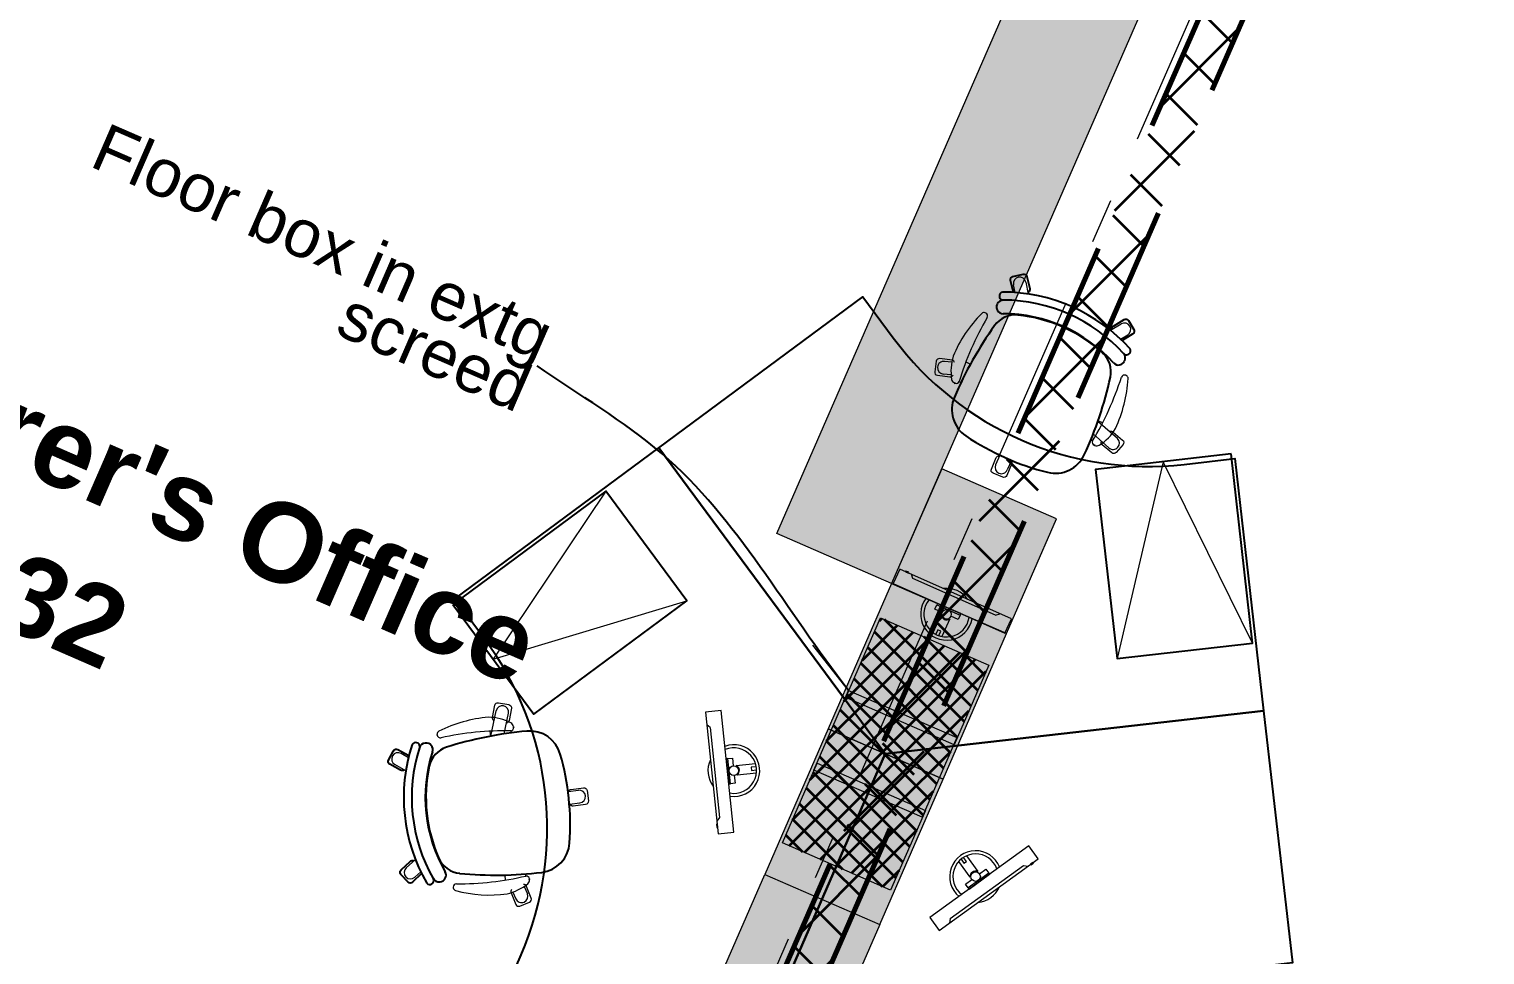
# Model space of a CAD drawing. Header units: millimetres. Extents: x -35034 to 431752, y -71616 to 25069.
# Drawn here: x 27292 to 31880, y -7851 to -4933 of the extents above; entities that cross this region are included whole.
import ezdxf
from ezdxf.enums import TextEntityAlignment as Align

# ---------------------------------------------------------------- set-up
doc = ezdxf.new("R2010")
doc.units = ezdxf.units.MM
doc.header["$MEASUREMENT"] = 0
doc.linetypes.add('Double Dashed', pattern=[1093.611073, 529.166651, -211.666656, 141.111112, -211.666656])
doc.linetypes.add('Long Dashed', pattern=[1058.333302, 634.99999, -423.333311])
for name, color, linetype in [('A-15-MG_Structural_Grid', 7, 'Continuous'), ('A-25-M_Wall_Int', 7, 'Continuous'), ('ArchiCAD Doors', 7, 'Continuous'), ('Demolished_A-25-M_Wall_Int', 7, 'Continuous'), ('New_A-35-M_FFE-Zone', 7, 'Continuous')]:
    doc.layers.add(name, color=color, linetype=linetype)
for name, color, linetype, lineweight, true_color in [('A-15-MG_Structural_Grid_Pen_No__163', 7, 'Continuous', 0, 0x750077), ('A-35-M_FFE_Loose_SIEMENS P2_Pen_No__251', 7, 'Continuous', 13, 0xe8e8e8), ('ArchiCAD Doors_Pen_No__23', 7, 'Continuous', 30, 0x2a2a2a), ('ArchiCAD Doors_Pen_No__63', 7, 'Continuous', 20, 0x606060)]:
    doc.layers.add(name, color=color, linetype=linetype, lineweight=lineweight, true_color=true_color)
for name, color, linetype, lineweight in [('A-35-M_FFE_Loose_SIEMENS P2_Pen_No__5', 7, 'Continuous', 25), ('A-35-M_FFE_Loose_SIEMENS P2_Pen_No__9', 7, 'Continuous', 13), ('A-95-H_Fill_Plan_FloorTrunking_Pen_No__1', 7, 'Continuous', 13), ('A-95-H_Fill_Plan_FloorTrunking_Pen_No__101', 252, 'Continuous', 15), ('ArchiCAD Doors_Pen_No__1', 7, 'Continuous', 13), ('ArchiCAD Doors_Pen_No__3', 7, 'Continuous', 18), ('Demolished_A-25-M_Wall_Int_Pen_No__175', 1, 'Continuous', 35), ('Demolished_A-25-M_Wall_Int_Pen_No__177', 1, 'Continuous', 70), ('New_A-95-H_Fill_Plan_FloorTrunking_Pen_No__1', 7, 'Continuous', 13), ('New_A-95-H_Fill_Plan_FloorTrunking_Pen_No__155', 5, 'Continuous', 35), ('New_A-95-P_Text_1_50_GA_Pen_No__1', 7, 'Continuous', 13), ('New_A-95-P_Text_1_50_GA_Pen_No__155', 5, 'Continuous', 35), ('New_A-95-P_Text_1_50_GA_Pen_No__85', 8, 'Continuous', 20), ('New_ArchiCAD Zone Stamps_Pen_No__6', 7, 'Continuous', 35)]:
    doc.layers.add(name, color=color, linetype=linetype, lineweight=lineweight)
doc.styles.add('GENERATED_STYLE_2', font='')
doc.styles.add('GENERATED_STYLE_3', font='')
doc.styles.add('GENERATED_STYLE_4', font='')
doc.styles.get('GENERATED_STYLE_2').set_extended_font_data('Arial', bold=True)
doc.styles.get('GENERATED_STYLE_3').set_extended_font_data('Arial')
doc.styles.get('GENERATED_STYLE_4').set_extended_font_data('Swis721 BT')
doc.dimstyles.new('GENERATED_STYLE__3', dxfattribs={"dimtxt": 0.18, "dimasz": 182.4, "dimexe": 0.18, "dimexo": 0.0625, "dimgap": 0.09, "dimtad": 0, "dimtih": 1, "dimtoh": 1, "dimdec": 4, "dimzin": 0, "dimdsep": 46, "dimcen": 0.09, "dimadec": 0, "dimazin": 0, "dimtfac": 1, "dimtdec": 4, "dimtmove": 0, "dimatfit": 3, "dimldrblk": 'ARROWHEAD_5', "dimfxl": 1, "dimtolj": 1, "dimtzin": 0, "dimarcsym": 0})
pattern_1 = [(45, (0, 0), (-35.35534, 35.35534), []), (135, (0, 0), (35.35534, 35.35534), [])]

# ---------------------------------------------------------------- blocks, each defined once
blk = doc.blocks.new('Lecturer_s Office_INB 3241_22_3', base_point=(27175.7, -7212.9))
at = {"layer": 'New_ArchiCAD Zone Stamps_Pen_No__6'}
for tag, height, style, p in [('ROOM_NAME', 250, 'GENERATED_STYLE_2', (26392.5, -5674.9)), ('zoneNameLine2', 250, 'GENERATED_STYLE_2', (26204.1, -6107.1)), ('ROOM_NUMBER', 200, 'GENERATED_STYLE_3', (26015.6, -6527.8)), ('measuredAreaCode', 200, 'GENERATED_STYLE_3', (25858.6, -6887.9)), ('DUMMY_649', 200, 'GENERATED_STYLE_3', (26166, -7021.9)), ('DUMMY_650', 200, 'GENERATED_STYLE_3', (26776.5, -7288.1)), ('DUMMY_651', 133.3, 'GENERATED_STYLE_3', (27055.8, -7394.7))]:
    blk.add_attdef(tag, text='', height=height, rotation=336.4404, dxfattribs=dict(at, style=style)).set_placement(p, align=Align.TOP_LEFT)
blk = doc.blocks.new('Door with Sidelight on Side 2 19_3')
at = {"layer": 'ArchiCAD Doors_Pen_No__1', "linetype": 'Continuous'}
for p, q in [((-1036.5, 0), (-1036.5, -15)), ((1036.5, 0), (1036.5, -15)), ((-1036.5, -15), (-1036.5, -115)), ((1036.5, -15), (1036.5, -115)), ((-1036.5, -115), (-1036.5, -130)), ((1036.5, -115), (1036.5, -130))]:
    blk.add_line(p, q, dxfattribs=at)
at = {"layer": 'ArchiCAD Doors_Pen_No__23', "linetype": 'Continuous'}
for p, q in [((-1026.5, 0), (-1036.5, 0)), ((-1036.5, 0), (-1036.5, -130)), ((-960.5, 0), (-1026.5, 0)), ((-1026.5, 0), (-1026.5, -130)), ((-48.5, 0), (-960.5, 0)), ((-960.5, 0), (-960.5, -130)), ((-960.5, -130), (-960.5, 0)), ((-48.5, -130), (-48.5, 0)), ((63.5, 0), (-48.5, 0)), ((-48.5, 0), (-48.5, -130)), ((63.5, -130), (63.5, 0)), ((1026.5, 0), (960.5, 0)), ((960.5, 0), (960.5, -130)), ((1026.5, 0), (1036.5, 0)), ((1026.5, -130), (1026.5, 0)), ((1036.5, 0), (1036.5, -130)), ((-1026.5, -130), (-1036.5, -130)), ((-1026.5, -130), (-960.5, -130)), ((-960.5, -130), (-48.5, -130)), ((-48.5, -130), (63.5, -130)), ((960.5, -130), (1026.5, -130)), ((1026.5, -130), (1036.5, -130))]:
    blk.add_line(p, q, dxfattribs=at)
at = {"layer": 'ArchiCAD Doors_Pen_No__3', "linetype": 'Continuous'}
blk.add_line((960.5, 0), (960.5, 896.9), dxfattribs=at)
at = {"layer": 'ArchiCAD Doors_Pen_No__63', "linetype": 'Continuous'}
blk.add_arc((960.5, 0), 896.9, 90, 180, dxfattribs=at)
blk = doc.blocks.new('Wall_17_3', base_point=(47956.6, -10857.6))
at = {"layer": 'ArchiCAD Doors', "color": 251, "linetype": 'Continuous', "lineweight": 20, "true_color": 0x606060, "zscale": 1000, "rotation": 156.4404149440987}
blk.add_blockref('Door with Sidelight on Side 2 19_3', (32653, -4326.3), dxfattribs=at)
blk = doc.blocks.new('Wall_91_3', base_point=(27940.2, -11864.4))
at = {"layer": 'Demolished_A-25-M_Wall_Int_Pen_No__175', "linetype": 'Continuous'}
h = blk.add_hatch(dxfattribs=at)
h.set_pattern_fill('Concrete_Block_0003', color=256, style=0, pattern_type=2)
h.set_pattern_definition([(45, (0, 0), (-91.9239, 91.9239), []), (135, (0, 0), (91.9239, 91.9239), [])])
h.paths.add_polyline_path([(31507, -3684.8), (27940.2, -11864.4), (27954, -11870.4), (28045.6, -11910.4), (28059.4, -11916.4), (31626.1, -3736.7), (31612.4, -3730.7), (31520.7, -3690.8)])
at = {"layer": 'Demolished_A-25-M_Wall_Int_Pen_No__177', "linetype": 'Long Dashed', "flags": 128}
for points in [[(31507, -3684.8), (27940.2, -11864.4)], [(28059.4, -11916.4), (31626.1, -3736.7)]]:
    blk.add_lwpolyline(points, dxfattribs=at)
blk = doc.blocks.new('Standard grid marker')
at = {"layer": 'A-15-MG_Structural_Grid_Pen_No__163', "linetype": 'Double Dashed'}
blk.add_line((1000, 0), (29726, 0), dxfattribs=at)
at = {"layer": 'A-15-MG_Structural_Grid_Pen_No__163', "style": 'GENERATED_STYLE_4'}
for tag, p in [('AC_MarkerText_1_0', (-500, 41.2)), ('AC_MarkerText_1_1', (31226, 41.2))]:
    blk.add_attdef(tag, text='', height=350, rotation=90, dxfattribs=at).set_placement(p, align=Align.MIDDLE_CENTER)
blk = doc.blocks.new('ARROWHEAD_5')
at = {"color": 0, "linetype": 'Continuous', "lineweight": 0}
blk.add_line((0, 0), (-1, 0), dxfattribs=at)
blk.add_solid([(-1, 0.2679), (0, 0), (-1, -0.2679), (-1, 0.2679)], dxfattribs=at)

msp = doc.modelspace()

# ---------------------------------------------------------------- hatches: boundary and pattern name
at = {"layer": 'A-95-H_Fill_Plan_FloorTrunking_Pen_No__101', "linetype": 'Continuous', "lineweight": 0, "true_color": 0x727272}
for points in [[(30009.8, -6680.7), (29647.8, -6522.8), (30839.3, -3790.2), (31201.4, -3948.1)], [(30167.7, -6318.6), (30009.8, -6680.7), (30371.9, -6838.6), (30529.8, -6476.5)], [(30172.1, -7296.9), (30371.9, -6838.6), (30009.8, -6680.7), (29810, -7139)], [(29972.2, -7755.2), (30172.1, -7296.9), (29810, -7139), (29610.1, -7597.4)], [(29050.6, -8880.7), (29610.1, -7597.4), (29972.2, -7755.2), (29412.6, -9038.5)]]:
    msp.add_hatch(color=8, dxfattribs=at).paths.add_polyline_path(points)
at = {"layer": 'New_A-95-H_Fill_Plan_FloorTrunking_Pen_No__155', "linetype": 'Continuous'}
h = msp.add_hatch(dxfattribs=at)
h.set_pattern_fill('Grid_5x5_Diagonal_0003', color=256, style=0, pattern_type=2)
h.set_pattern_definition(pattern_1)
h.paths.add_polyline_path([(30206.6, -7188.7), (29865.8, -7040.1), (29975.3, -6788.9), (30316.1, -6937.5)])
h = msp.add_hatch(dxfattribs=at)
h.set_pattern_fill('Grid_5x5_Diagonal_0003', color=256, style=0, pattern_type=2)
h.set_pattern_definition(pattern_1)
h.paths.add_polyline_path([(30006.7, -7647), (29666, -7498.4), (29775.5, -7247.3), (30116.2, -7395.9)])
at = {"layer": 'New_A-95-P_Text_1_50_GA_Pen_No__155', "linetype": 'Continuous'}
h = msp.add_hatch(dxfattribs=at)
h.set_pattern_fill('Grid_5x5_Diagonal_0003', color=256, style=0, pattern_type=2)
h.set_pattern_definition(pattern_1)
h.paths.add_polyline_path([(30106, -7417.4), (29764.9, -7269), (29874.2, -7017.8), (30215.1, -7166)])

# ---------------------------------------------------------------- linework, layer by layer
at = {"layer": 'A-35-M_FFE_Loose_SIEMENS P2_Pen_No__251', "linetype": 'Continuous'}
for p, q in [((30077.1, -6664.8), (30072, -6651.6)), ((30337.5, -6780.8), (30077.1, -6664.8)), ((30337.5, -6780.8), (30350.7, -6775.7)), ((29438, -7135), (29427, -7126.1)), ((29438, -7135), (29467.8, -7418.4)), ((29467.8, -7418.4), (29458.9, -7429.4)), ((30194.5, -7736.8), (30425.1, -7569.3)), ((30425.1, -7569.3), (30439.1, -7571.5)), ((30194.5, -7736.8), (30192.3, -7750.8))]:
    msp.add_line(p, q, dxfattribs=at)
at = {"layer": 'A-35-M_FFE_Loose_SIEMENS P2_Pen_No__251', "linetype": 'Continuous', "flags": 128}
for points in [[(30387.2, -6792), (30035.5, -6635.4), (30015.2, -6681), (30366.9, -6837.6)], [(30063.9, -6645.3), (30054.8, -6641.2), (30053.8, -6643.5), (30062.9, -6647.6)], [(30227.6, -6775.6), (30154.5, -6743.1), (30152.4, -6747.6), (30225.5, -6780.2)], [(29422.8, -7086.3), (29463.1, -7469.2), (29512.8, -7464), (29472.6, -7081.1)], [(29488.5, -7232.8), (29496.9, -7312.3), (29501.8, -7311.8), (29493.5, -7232.2)], [(29457.5, -7439.6), (29458.5, -7449.6), (29461, -7449.3), (29459.9, -7439.4)], [(30159.9, -7774.3), (30471.4, -7548), (30442, -7507.6), (30130.6, -7733.9)], [(30448.6, -7567.7), (30456.7, -7561.8), (30455.2, -7559.8), (30447.2, -7565.7)], [(30253.9, -7644.2), (30318.7, -7597.2), (30315.7, -7593.2), (30251, -7640.2)]]:
    msp.add_lwpolyline(points, close=True, dxfattribs=at)
for points in [[(30140.7, -6835.5), (30165.5, -6779.7, 0.565741), (30192.9, -6792), (30168.1, -6847.7)], [(29583.8, -7278.1), (29523.1, -7284.4, 0.565741), (29520, -7254.6), (29580.7, -7248.2)], [(30245.5, -7539.1), (30281.4, -7588.4, 0.565741), (30257.1, -7606.1), (30221.2, -7556.7)]]:
    msp.add_lwpolyline(points, format="xyb", dxfattribs=at)
for points in [[(30169.2, -6771.5), (30146.3, -6761.3), (30152.4, -6747.6), (30225.5, -6780.2), (30219.4, -6793.9), (30196.6, -6783.7)], [(30158.4, -6844.9), (30164.9, -6830.3), (30155.7, -6826.3), (30149.3, -6840.8)], [(29514.1, -7285.4), (29516.8, -7310.2), (29501.8, -7311.8), (29493.5, -7232.2), (29508.4, -7230.7), (29511, -7255.5)], [(29583.1, -7258), (29567.2, -7259.7), (29568.3, -7269.6), (29584.2, -7268)], [(30228.5, -7549.7), (30237.9, -7562.6), (30246, -7556.7), (30236.6, -7543.8)], [(30286.7, -7595.7), (30306.9, -7581), (30315.7, -7593.2), (30251, -7640.2), (30242.2, -7628), (30262.4, -7613.4)]]:
    msp.add_lwpolyline(points, dxfattribs=at)
at = {"layer": 'A-35-M_FFE_Loose_SIEMENS P2_Pen_No__251', "linetype": 'Continuous'}
for centre in [(30182.9, -6777.6), (29512.6, -7270.5), (30274.5, -7604.5)]:
    msp.add_circle(centre, 15, dxfattribs=at)
for centre, radius, start, end in [((30182.9, -6777.6), 81.6, 35.0522, 96.9479), ((30182.9, -6777.6), 81.6, 141.8159, 350.1841), ((30182.9, -6777.6), 71.6, 139.7844, 352.2156), ((29512.6, -7270.5), 81.6, 261.8159, 110.1841), ((29512.6, -7270.5), 71.6, 259.7844, 112.2156), ((29512.6, -7270.5), 81.6, 155.0522, 216.9479), ((30274.5, -7604.5), 81.6, 21.8159, 230.1841), ((30274.5, -7604.5), 71.6, 19.7844, 232.2156), ((30274.5, -7604.5), 81.6, 275.0522, 336.9479)]:
    msp.add_arc(centre, radius, start, end, dxfattribs=at)
at = {"layer": 'A-35-M_FFE_Loose_SIEMENS P2_Pen_No__5', "linetype": 'Continuous'}
for p, q in [((30342.6, -5799.5), (30342.2, -5800.5)), ((30207.6, -6048.3), (30209.6, -6049.2)), ((30650, -6245.3), (30648.1, -6244.4)), ((28818, -7132.1), (28818.2, -7134.2)), ((28868.6, -7613.7), (28868.4, -7611.6)), ((28585.6, -7621.2), (28586.7, -7621.1))]:
    msp.add_line(p, q, dxfattribs=at)
at = {"layer": 'A-35-M_FFE_Loose_SIEMENS P2_Pen_No__5', "linetype": 'Continuous', "flags": 128}
for points in [[(30393.6, -5763.1), (30384.5, -5725, -0.414214), (30391.9, -5712.9), (30424, -5705.2, -0.414214), (30436.1, -5712.6), (30445.2, -5750.8, -0.339096), (30440.3, -5761.9)], [(30704.2, -5879.3, -0.312027), (30708.8, -5868.9), (30742.3, -5848.3, -0.414214), (30756.1, -5851.7), (30773.3, -5879.8, -0.414214), (30770, -5893.6), (30736.5, -5914.1, -0.021405), (30735.8, -5914.5)], [(30207.7, -6093, 0.360038), (30243.9, -6215.3)], [(28473.9, -7268.1, -0.312027), (28462.6, -7269.4), (28428.1, -7250.6, -0.414214), (28424.1, -7237), (28439.9, -7208, -0.414214), (28453.4, -7204), (28487.9, -7222.8, -0.021405), (28488.7, -7223.2)], [(28907.3, -7591.3, 0.360038), (28995.1, -7498.7)], [(28528.6, -7595.2), (28500.1, -7622.2, -0.414214), (28486, -7621.8), (28463.3, -7597.8, -0.414214), (28463.7, -7583.7), (28492.2, -7556.7, -0.339096), (28504.3, -7555.4)]]:
    msp.add_lwpolyline(points, format="xyb", dxfattribs=at)
for points in [[(30932.1, -6305.1), (31091.8, -6286.9), (31182.3, -7081.8), (29990, -7217.5), (29276.3, -6252.8), (29919.4, -5777), (30015.1, -5906.3, 0.267949)], [(28728.8, -6857.9), (28633.2, -6728.6), (29276.3, -6252.8), (29990, -7217.5), (29511.4, -8318), (28777.8, -7998.9), (28841.9, -7851.5, 0.267949)], [(30309.1, -8489.6), (30245, -8637), (29511.4, -8318), (29990, -7217.5), (31182.3, -7081.8), (31272.8, -7876.7), (31113, -7894.9, 0.267949)]]:
    msp.add_lwpolyline(points, format="xyb", close=True, dxfattribs=at)
for points in [[(31079.5, -6272.3), (30652.3, -6320.9), (30720.2, -6917.1), (31147.4, -6868.4)], [(28626.6, -6746.6), (28882.4, -7092.3), (29364.7, -6735.4), (29109, -6389.7)]]:
    msp.add_lwpolyline(points, close=True, dxfattribs=at)
at = {"layer": 'A-35-M_FFE_Loose_SIEMENS P2_Pen_No__5', "linetype": 'Continuous'}
for centre, radius, start, end in [((30362.3, -5774.6), 12.9, 102.9801, 256.9654), ((30359.2, -6303.2), 541.3, 42.017, 89.9831), ((30361.4, -5809), 21, 156, 269.7427), ((30362.4, -5808.9), 21.9, 89.0286, 154.406), ((30358.8, -6304), 517.1, 42.3474, 89.6527), ((31302.7, -6560.5), 1190.7, 144.4064, 156.8821), ((30399.6, -5914.1), 80, 84.0671, 144.4064), ((30359.2, -6303.2), 473.2, 42.2537, 89.7464), ((30359.2, -6303.2), 471.3, 47.9329, 84.0671), ((30621.3, -6012.8), 80, 347.5936, 47.9329), ((30725.4, -5969.9), 21, 336, 42.3082), ((30749.9, -5947.1), 12.9, 235.0347, 29.0199), ((30725, -5970.9), 21, 222.2573, 336), ((29536.6, -5774.2), 1190.7, 335.118, 347.5936), ((30702, -5533.2), 821.7, 236.1166, 255.8834), ((30526, -6233.1), 100, 255.8834, 335.118), ((28966.7, -8331.9), 1190.7, 95.118, 107.5936), ((28869.4, -7245.6), 100, 15.8834, 95.118), ((29013.6, -7355), 541.3, 162.017, 209.9831), ((29014.5, -7354.9), 517.1, 162.3474, 209.6527), ((28509.8, -7194.6), 12.9, 355.0347, 149.0199), ((28541.8, -7204.5), 21, 96, 162.3082), ((28542.9, -7204.4), 21, 342.2573, 96), ((28631, -7273.2), 80, 107.5936, 167.9329), ((29013.5, -7355), 473.2, 162.2537, 209.7464), ((28175.3, -7443.1), 821.7, 356.1166, 15.8834), ((29013.6, -7355), 471.3, 167.9329, 204.0671), ((28656.4, -7514.5), 80, 204.0671, 264.4064), ((28554.2, -7616.6), 12.9, 222.9801, 16.9654), ((28583.9, -7599.3), 21.9, 209.0286, 274.406), ((28584.5, -7600.2), 21, 276, 29.7427), ((28764.6, -6409.2), 1190.7, 264.4064, 276.8821)]:
    msp.add_arc(centre, radius, start, end, dxfattribs=at)
at = {"layer": 'A-35-M_FFE_Loose_SIEMENS P2_Pen_No__9', "linetype": 'Continuous'}
for p, q in [((30441.7, -5768.3), (30433.4, -5730.2)), ((30399.7, -5763.5), (30394.3, -5738.7)), ((30306.7, -5827.9), (30305, -5827.1)), ((30699.2, -5882.2), (30733.6, -5862.1)), ((30731, -5909.9), (30753.8, -5896.6)), ((30199.2, -5983), (30176.6, -5980.5)), ((30243.8, -5982.3), (30258.3, -5988.8)), ((30197.2, -6023), (30172.2, -6020.2)), ((30222.8, -6044.1), (30228.6, -6046.7)), ((30747.5, -6024.1), (30749.2, -6024.9)), ((30660, -6168.5), (30721.2, -6222.9)), ((30674.8, -6174.2), (30660.3, -6167.8)), ((30643, -6231.2), (30637.1, -6228.6)), ((30645.1, -6208.7), (30694.6, -6252.8)), ((30350.9, -6276.1), (30337.5, -6306.5)), ((30387.4, -6292.3), (30374.1, -6322.6)), ((30865.9, -6296.6), (30720.2, -6917.1)), ((31147.4, -6868.4), (30865.9, -6296.6)), ((29109, -6389.7), (28754.5, -6919.4)), ((28754.5, -6919.4), (29364.7, -6735.4)), ((28746.4, -7161.8), (28763.1, -7081.6)), ((28788.8, -7154.6), (28802.2, -7089.7)), ((28577.7, -7158.2), (28577.5, -7156.3)), ((28744.1, -7146.2), (28745.7, -7161.9)), ((28809.3, -7145.2), (28810, -7151.6)), ((28487.1, -7229.6), (28464.1, -7216.5)), ((28478.9, -7271), (28444.3, -7251.3)), ((28990, -7336), (29022.9, -7332.4)), ((28994.2, -7375.8), (29027.3, -7372.1)), ((28509.1, -7551), (28480.2, -7577.2)), ((28525.9, -7589.7), (28507.2, -7606.8)), ((28793.4, -7615.3), (28791.7, -7599.5)), ((28857.4, -7602.7), (28856.7, -7596.3)), ((28628.2, -7638.1), (28628.4, -7640)), ((28816.2, -7653.7), (28825.4, -7674.5)), ((28851.9, -7635.3), (28862, -7658.4))]:
    msp.add_line(p, q, dxfattribs=at)
at = {"layer": 'A-35-M_FFE_Loose_SIEMENS P2_Pen_No__9', "linetype": 'Continuous', "flags": 128}
for points in [[(30393.6, -5763.1), (30384.5, -5725, -0.414214), (30391.9, -5712.9), (30424, -5705.2, -0.414214), (30436.1, -5712.6), (30445.2, -5750.8, -0.339096), (30440.3, -5761.9)], [(30704.2, -5879.3, -0.312027), (30708.8, -5868.9), (30742.3, -5848.3, -0.414214), (30756.1, -5851.7), (30773.3, -5879.8, -0.414214), (30770, -5893.6), (30736.5, -5914.1, -0.021405), (30735.8, -5914.5)], [(30208.5, -5984, 0.292825), (30200.3, -5977), (30161.4, -5971.6, 0.414214), (30150.2, -5980.1), (30145.6, -6012.8, 0.414214), (30154.1, -6024.1), (30193, -6029.5, 0.333583), (30203.6, -6023.7)], [(30697.2, -6201.6, -0.292825), (30707.9, -6203), (30737.9, -6228.3, -0.414214), (30739.1, -6242.3), (30717.8, -6267.6, -0.414214), (30703.8, -6268.8), (30673.7, -6243.5, -0.333583), (30671, -6231.8)], [(30386.7, -6293.9, -0.272712), (30388.1, -6304), (30373.1, -6340.3, -0.414214), (30360, -6345.7), (30329.5, -6333, -0.414214), (30324.1, -6319.9), (30339.1, -6283.7, -0.353143), (30350.2, -6277.7)], [(28756.5, -7113.1, -0.292825), (28752.4, -7103.1), (28759.3, -7064.5, -0.414214), (28770.9, -7056.4), (28803.4, -7062.2, -0.414214), (28811.5, -7073.8), (28804.6, -7112.4, -0.333583), (28795.8, -7120.6)], [(28473.9, -7268.1, -0.312027), (28462.6, -7269.4), (28428.1, -7250.6, -0.414214), (28424.1, -7237), (28439.9, -7208, -0.414214), (28453.4, -7204), (28487.9, -7222.8, -0.021405), (28488.7, -7223.2)], [(28991.8, -7335.8, -0.272712), (28999.8, -7329.5), (29038.7, -7324.4, -0.414214), (29049.9, -7333), (29054.2, -7365.8, -0.414214), (29045.6, -7377), (29006.7, -7382.1, -0.353143), (28996, -7375.6)], [(28528.6, -7595.2), (28500.1, -7622.2, -0.414214), (28486, -7621.8), (28463.3, -7597.8, -0.414214), (28463.7, -7583.7), (28492.2, -7556.7, -0.339096), (28504.3, -7555.4)], [(28812.5, -7645, 0.292825), (28810.5, -7655.7), (28825.3, -7692, 0.414214), (28838.3, -7697.5), (28868.9, -7685.1, 0.414214), (28874.4, -7672.1), (28859.6, -7635.7, 0.333583), (28849.3, -7629.5)]]:
    msp.add_lwpolyline(points, format="xyb", dxfattribs=at)
at = {"layer": 'A-35-M_FFE_Loose_SIEMENS P2_Pen_No__9', "linetype": 'Continuous'}
for centre, radius, start, end in [((30413.8, -5734.4), 20, 102.2881, 192.2881), ((30413.8, -5734.4), 20, 12.2881, 102.2881), ((30300.9, -5836.2), 10, 66, 135.2574), ((30358.8, -6304), 517.1, 42.3474, 89.6527), ((30596.2, -6128.9), 425.8, 135.2574, 157.2711), ((31110.7, -6312.7), 927.7, 149.5186, 163.1737), ((30302.6, -5837), 10, 329.5186, 66), ((30743.7, -5879.3), 20, 30.2881, 120.2881), ((30743.7, -5879.3), 20, 300.2881, 30.2881), ((30174.4, -6000.4), 20, 173.7119, 263.7119), ((30174.4, -6000.4), 20, 83.7119, 173.7119), ((30363.9, -6011), 167, 163.7807, 188.9386), ((30215.3, -6033.4), 16.8, 192.3729, 242.8016), ((30213.6, -6040), 10, 246, 336), ((29850.5, -5751.6), 926.3, 328.8159, 342.4919), ((30328.4, -6010), 427.5, 334.7731, 356.6986), ((30743.5, -6033.3), 10, 66, 162.4815), ((30745.2, -6034), 10, 356.7427, 66), ((30587.1, -6117.8), 148.1, 301.4184, 329.8624), ((30652.5, -6235.1), 10.3, 157.6812, 244.3188), ((30707.9, -6237.9), 20, 318.2881, 48.2881), ((30656.1, -6231.6), 15, 246, 302.8256), ((30707.9, -6237.9), 20, 228.2881, 318.2881), ((30355.8, -6314.5), 20, 156.2881, 246.2881), ((30355.8, -6314.5), 20, 246.2881, 336.2881), ((28775, -7528.2), 427.5, 94.7731, 116.6986), ((28739.1, -7250.3), 148.1, 61.4184, 89.8624), ((28782.7, -7085.7), 20, 78.2881, 168.2881), ((28782.7, -7085.7), 20, 348.2881, 78.2881), ((28587.5, -7155.3), 10, 116.7427, 186), ((28790.2, -8071.3), 926.3, 88.8159, 102.4919), ((28807.9, -7135), 10.3, 277.6812, 4.3188), ((28803.1, -7133.6), 15, 6, 62.8256), ((29014.5, -7354.9), 517.1, 162.3474, 209.6527), ((28587.7, -7157.2), 10, 186, 282.4815), ((28454.2, -7233.9), 20, 150.2881, 240.2881), ((28454.2, -7233.9), 20, 60.2881, 150.2881), ((29025.1, -7352.2), 20, 6.2881, 96.2881), ((29025.1, -7352.2), 20, 276.2881, 6.2881), ((28493.7, -7592), 20, 132.2881, 222.2881), ((28493.7, -7592), 20, 222.2881, 312.2881), ((28646, -6699.4), 927.7, 269.5186, 283.1737), ((28858.5, -7612.6), 10, 6, 96), ((28851.9, -7614.5), 16.8, 312.3729, 2.8016), ((28638.1, -7637.1), 10, 89.5186, 186), ((28638.3, -7638.9), 10, 186, 255.2574), ((28744.1, -7236.8), 425.8, 255.2574, 277.2711), ((28758.2, -7497), 167, 283.7807, 308.9386), ((28843.7, -7666.4), 20, 293.7119, 23.7119), ((28843.7, -7666.4), 20, 203.7119, 293.7119)]:
    msp.add_arc(centre, radius, start, end, dxfattribs=at)
at = {"layer": 'A-95-H_Fill_Plan_FloorTrunking_Pen_No__1', "linetype": 'Continuous', "flags": 128}
for points in [[(30009.8, -6680.7), (29647.8, -6522.8), (30839.3, -3790.2), (31201.4, -3948.1)], [(30167.7, -6318.6), (30009.8, -6680.7), (30371.9, -6838.6), (30529.8, -6476.5)], [(30172.1, -7296.9), (30371.9, -6838.6), (30009.8, -6680.7), (29810, -7139)], [(29972.2, -7755.2), (30172.1, -7296.9), (29810, -7139), (29610.1, -7597.4)], [(29050.6, -8880.7), (29610.1, -7597.4), (29972.2, -7755.2), (29412.6, -9038.5)]]:
    msp.add_lwpolyline(points, close=True, dxfattribs=at)
at = {"layer": 'New_A-95-H_Fill_Plan_FloorTrunking_Pen_No__1', "linetype": 'Continuous', "flags": 128}
for points in [[(30206.6, -7188.7), (29865.8, -7040.1), (29975.3, -6788.9), (30316.1, -6937.5)], [(30006.7, -7647), (29666, -7498.4), (29775.5, -7247.3), (30116.2, -7395.9)]]:
    msp.add_lwpolyline(points, close=True, dxfattribs=at)
at = {"layer": 'New_A-95-P_Text_1_50_GA_Pen_No__1', "linetype": 'Continuous', "flags": 128}
msp.add_lwpolyline([(30106, -7417.4), (29764.9, -7269), (29874.2, -7017.8), (30215.1, -7166)], close=True, dxfattribs=at)

# ---------------------------------------------------------------- block references
at = {"layer": 'A-15-MG_Structural_Grid', "color": 8, "linetype": 'Continuous', "lineweight": 15, "zscale": 1000, "rotation": 246.440411583993}
msp.add_blockref('Standard grid marker', (38389.3, 12161.2), dxfattribs=at)
at = {"layer": 'A-25-M_Wall_Int', "color": 250, "lineweight": 50, "true_color": 0x2a2a2a}
msp.add_blockref('Wall_17_3', (47956.6, -10857.6), dxfattribs=at)
at = {"layer": 'Demolished_A-25-M_Wall_Int', "color": 1, "lineweight": 70}
msp.add_blockref('Wall_91_3', (27940.2, -11864.4), dxfattribs=at)
at = {"layer": 'New_A-35-M_FFE-Zone', "linetype": 'Continuous'}
ref = msp.add_blockref('Lecturer_s Office_INB 3241_22_3', (27175.7, -7212.9), dxfattribs=at)
ref.add_attrib('ROOM_NAME', "Lecturer's Office", dxfattribs={"layer": 'New_ArchiCAD Zone Stamps_Pen_No__6', "color": 7, "height": 250, "rotation": 336.4404, "style": 'GENERATED_STYLE_2'}).set_placement((26392.5, -5674.9), align=Align.TOP_LEFT)
ref.add_attrib('zoneNameLine2', 'ID. TF432', dxfattribs={"layer": 'New_ArchiCAD Zone Stamps_Pen_No__6', "color": 7, "height": 250, "rotation": 336.4404, "style": 'GENERATED_STYLE_2'}).set_placement((26204.1, -6107.1), align=Align.TOP_LEFT)

# ---------------------------------------------------------------- texts
at = {"layer": 'New_A-95-P_Text_1_50_GA_Pen_No__1', "linetype": 'Continuous', "insert": (28892.3, -5994.1), "char_height": 150, "width": 1942.397, "attachment_point": 6, "rotation": 336.4942, "line_spacing_factor": 0.70473, "style": 'GENERATED_STYLE_4'}
msp.add_mtext('\\A1;{\\fSwis721 BT|b0|i0|c0|p34;\\C5;Floor box in extg screed}', dxfattribs=at)

# ---------------------------------------------------------------- leaders
at = {"layer": 'New_A-95-P_Text_1_50_GA_Pen_No__85', "linetype": 'Continuous', "path_type": 1, "annotation_type": 0, "has_hookline": 1, "hookline_direction": 1, "text_width": 1378.6, "horizontal_direction": (0.917019, -0.398843, 0)}
msp.add_leader([(29874.2, -7017.8), (29285.8, -6270.8), (28892.4, -5994.1)], dimstyle='GENERATED_STYLE__3', dxfattribs=at)

doc.saveas('drawing.dxf')
